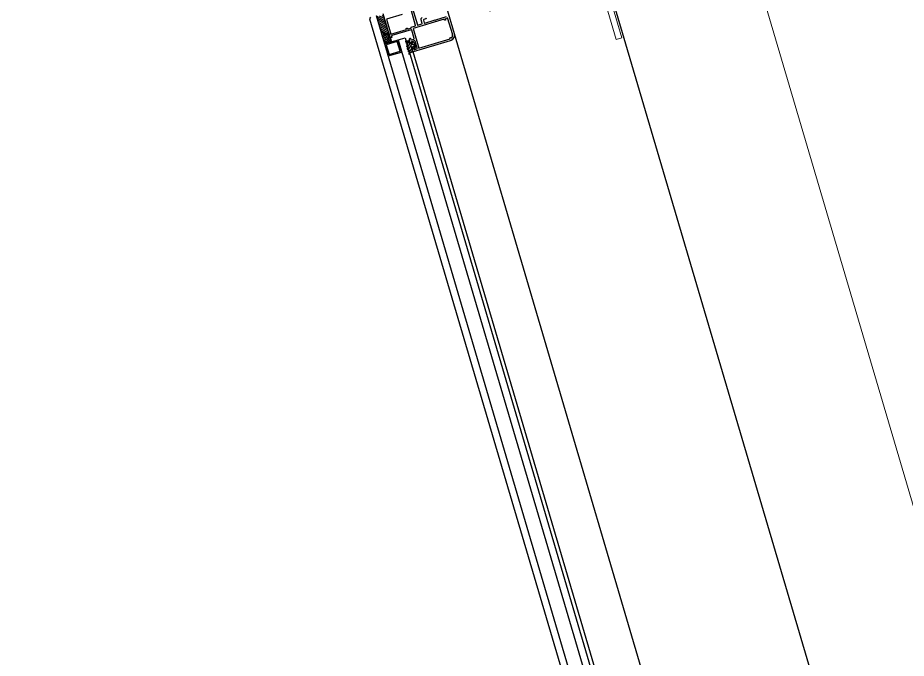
# Model space of a CAD drawing. Header units: millimetres. Extents: x 62878 to 70819, y -67946 to -61850.
# Drawn here: x 63554.8 to 63629.3, y -65331.1 to -65277.4 of the extents above; entities that cross this region are included whole.
import ezdxf

# ---------------------------------------------------------------- set-up
doc = ezdxf.new("R2010")
doc.units = ezdxf.units.MM
for name, color, linetype, lineweight in [('Dog_dos_yeni', 63, 'Continuous', 5), ('DOGRAMA', 171, 'Continuous', 0), ('GOR-2', 152, 'Continuous', 20)]:
    doc.layers.add(name, color=color, linetype=linetype, lineweight=lineweight)

msp = doc.modelspace()

# ---------------------------------------------------------------- hatches: boundary and pattern name
at = {"layer": 'DOGRAMA', "lineweight": -2}
h = msp.add_hatch(dxfattribs=at)
h.set_pattern_fill('ANSI31', color=256, scale=0.04, angle=433.50578, style=0)
h.set_pattern_definition([(331.42666, (63561.28662, -65147.41719), (0.06074198, 0.11153211), [])])
h.paths.add_polyline_path([(63585.797, -65278.43, -0.414214), (63585.816, -65278.396), (63585.447, -65277.147, -0.153231), (63584.844, -65277.221), (63585.248, -65278.592)])
h.paths.add_polyline_path([(63585.902, -65278.688), (63585.831, -65278.449, -0.414214), (63585.797, -65278.43), (63585.248, -65278.592), (63585.326, -65278.857)])
h = msp.add_hatch(dxfattribs=at)
h.set_pattern_fill('AR-HBONE', color=256, scale=0.03, angle=433.50578, style=0)
h.set_pattern_definition([(61.42666, (63621.64416, -65273.25873), (0.16277867, 0.04799068), [0.36, -0.12]), (331.42666, (63621.70155, -65273.15334), (0.16277867, 0.04799068), [0.36, -0.12])])
h.paths.add_polyline_path([(63586.05, -65279.19), (63586.12, -65279.43), (63585.545, -65279.599), (63585.326, -65278.857), (63585.902, -65278.688)])
h = msp.add_hatch(dxfattribs=at)
h.set_pattern_fill('ANSI31', color=256, scale=0.05, angle=433.50578, style=0)
h.set_pattern_definition([(61.42666, (63629.2217, -65377.84489), (0.13941514, -0.07592747), [])])
edge = h.paths.add_edge_path(flags=16)
edge.add_arc((63587.632, -65279.818), 0.4, 4.8897, 27.96362)
edge.add_line((63587.985, -65279.63), (63587.744, -65279.702))
edge.add_line((63587.744, -65279.702), (63587.789, -65279.855))
edge.add_line((63587.789, -65279.855), (63588.03, -65279.784))
edge = h.paths.add_edge_path()
edge.add_arc((63587.632, -65279.818), 0.5, 339.55676, 413.29656)
edge.add_line((63587.931, -65279.417), (63587.835, -65279.445))
edge.add_line((63587.835, -65279.445), (63587.869, -65279.561))
edge.add_line((63587.869, -65279.561), (63587.811, -65279.578))
edge.add_arc((63587.783, -65279.482), 0.1, 196.42666, 286.42666, ccw=False)
edge.add_line((63587.687, -65279.51), (63587.625, -65279.299))
edge.add_line((63587.625, -65279.299), (63587.452, -65279.35))
edge.add_line((63587.452, -65279.35), (63587.463, -65279.388))
edge.add_arc((63587.526, -65279.369), 0.065, 196.42666, 264.83599)
edge.add_arc((63587.517, -65279.467), 0.0327, -109.00362, 84.83599, ccw=False)
edge.add_arc((63587.599, -65279.321), 0.199, 192.07697, 242.34288, ccw=False)
edge.add_arc((63587.356, -65279.378), 0.05, 17.94126, 195.4545)
edge.add_arc((63587.62, -65279.305), 0.323, 195.48601, 234.81232)
edge.add_arc((63587.422, -65279.586), 0.02, -13.57334, 54.81232, ccw=False)
edge.add_line((63587.441, -65279.59), (63587.39, -65279.804))
edge.add_arc((63587.404, -65279.808), 0.015, 166.42666, 326.42666)
edge.add_line((63587.417, -65279.816), (63587.485, -65279.713))
edge.add_arc((63587.501, -65279.725), 0.02, -13.57334, 146.42666, ccw=False)
edge.add_line((63587.521, -65279.729), (63587.452, -65280.015))
edge.add_arc((63587.466, -65280.019), 0.015, 166.42666, 326.42666)
edge.add_line((63587.479, -65280.027), (63587.547, -65279.925))
edge.add_arc((63587.564, -65279.936), 0.02, -13.57334, 146.42666, ccw=False)
edge.add_line((63587.583, -65279.94), (63587.514, -65280.226))
edge.add_arc((63587.529, -65280.23), 0.015, 166.42666, 326.42666)
edge.add_line((63587.541, -65280.238), (63587.609, -65280.136))
edge.add_arc((63587.626, -65280.147), 0.02, -13.57334, 146.42666, ccw=False)
edge.add_line((63587.645, -65280.151), (63587.576, -65280.437))
edge.add_arc((63587.591, -65280.441), 0.015, 166.42666, 326.42666)
edge.add_line((63587.603, -65280.449), (63587.667, -65280.353))
edge.add_arc((63587.75, -65280.409), 0.1, 106.42666, 146.42666, ccw=False)
edge.add_line((63587.722, -65280.313), (63587.908, -65280.258))
edge.add_line((63587.908, -65280.258), (63587.845, -65280.047))
edge.add_arc((63587.941, -65280.019), 0.1, 106.42666, 196.42666, ccw=False)
edge.add_line((63587.913, -65279.923), (63587.971, -65279.906))
edge.add_line((63587.971, -65279.906), (63588.004, -65280.021))
edge.add_line((63588.004, -65280.021), (63588.1, -65279.993))

# ---------------------------------------------------------------- linework, layer by layer
msp.add_lwpolyline([(68896.021, -63031.435), (69030.259, -63071.184), (69185.279, -62547.653), (68892.999, -62461.107, 1.044368), (68063.198, -62298.73, 0.204375), (63106.96, -62494.783, 0.353953), (62932.94, -62997.825), (63753.185, -65779.598), (64154.954, -67142.153), (65336.723, -66792.622), (65336.7, -66829.112), (65270.535, -66829.071, 0.626789), (65270.199, -67369.071), (65531.845, -67369.234, 0.926242), (66130.088, -67369.606), (66391.733, -67369.769, 0.626743), (66392.069, -66829.769), (66326.147, -66829.728), (66326.17, -66793.238), (67506.156, -67144.128), (68467.025, -63899.086), (68625.204, -63946.037), (68896.024, -63031.423)], format="xyb")
at = {"layer": 'Dog_dos_yeni'}
msp.add_lwpolyline([(63605.447, -65279.07), (63600.64, -65262.763), (63600.16, -65262.905), (63601.645, -65267.941), (63592.533, -65270.627), (63592.674, -65271.107), (63601.786, -65268.42), (63603.342, -65273.696), (63594.23, -65276.382), (63594.371, -65276.862), (63603.483, -65274.175), (63604.968, -65279.211), (63605.447, -65279.07)], close=True, dxfattribs=at)
at = {"layer": 'DOGRAMA', "lineweight": -2}
for p, q in [((63584.364, -65277.362), (63584.296, -65277.486)), ((63584.296, -65277.486), (63610.124, -65365.091)), ((63584.844, -65277.221), (63610.728, -65365.018)), ((63585.902, -65278.688), (63585.326, -65278.857)), ((63585.902, -65278.688), (63585.326, -65278.857)), ((63585.902, -65278.688), (63586.12, -65279.43)), ((63591.373, -65278.715), (63615.402, -65360.22)), ((63585.545, -65279.599), (63586.12, -65279.43)), ((63586.696, -65279.26), (63587.271, -65279.09)), ((63586.696, -65279.26), (63611.178, -65362.3)), ((63587.271, -65279.09), (63611.753, -65362.13)), ((63587.918, -65280.224), (63611.682, -65360.827))]:
    msp.add_line(p, q, dxfattribs=at)
msp.add_lwpolyline([(63106.96, -62494.783, 0.354372), (62933.156, -62998.559), (63684.776, -65547.597)], format="xyb", dxfattribs=at)
at = {"layer": 'DOGRAMA', "lineweight": -2, "ltscale": 0.5}
for points in [[(63590.728, -65276.528), (63591.373, -65278.715, -0.414214), (63591.034, -65279.336), (63587.956, -65280.244, -0.414214), (63587.918, -65280.224), (63587.87, -65280.061, -0.19911), (63587.874, -65280.023), (63587.913, -65279.952, -0.668097), (63587.965, -65279.958), (63588.002, -65280.084), (63588.242, -65280.013, 0.414214), (63588.276, -65279.951), (63588.101, -65279.357, 0.414214), (63588.038, -65279.323), (63587.799, -65279.394), (63587.836, -65279.52, -0.668097), (63587.795, -65279.553), (63587.724, -65279.514, -0.198962), (63587.7, -65279.484), (63587.63, -65279.245, -0.372839), (63587.684, -65279.125, -0.45685), (63587.725, -65279.144), (63587.759, -65279.259), (63587.989, -65279.191, 0.414214), (63588.023, -65279.129), (63587.819, -65278.439, 0.414214), (63587.782, -65278.418), (63586.152, -65278.899, 0.414214), (63586.131, -65278.936), (63586.157, -65279.023, -0.414214), (63586.136, -65279.06), (63586.05, -65279.085, -0.414214), (63586.013, -65279.065), (63585.428, -65277.08, -0.414214)], [(63587.779, -65276.251), (63588.294, -65277.997, 0.414214), (63588.331, -65278.017), (63588.681, -65277.914, 0.414214), (63588.701, -65277.876), (63588.611, -65277.569, -0.414214), (63588.712, -65277.383)], [(63591.159, -65279.099, 0.26214), (63591.238, -65278.755), (63590.862, -65277.479, 0.414214), (63590.8, -65277.445), (63590.647, -65277.49), (63590.661, -65277.538, -0.414214), (63590.627, -65277.601), (63590.608, -65277.606, -0.414214), (63590.571, -65277.586), (63590.551, -65277.519), (63587.932, -65278.291), (63588.421, -65279.95), (63591.04, -65279.178), (63591.02, -65279.111, -0.414214), (63591.041, -65279.074), (63591.06, -65279.068, -0.361813), (63591.118, -65279.093)], [(63589.009, -65277.4), (63589.015, -65277.419), (63589.029, -65277.467, -0.414214), (63589.009, -65277.504), (63588.827, -65277.558, 0.414214), (63588.806, -65277.595), (63588.874, -65277.825, 0.414214), (63588.911, -65277.846), (63589.799, -65277.584), (63589.836, -65277.604), (63589.856, -65277.567), (63590.743, -65277.306, 0.414214)]]:
    msp.add_lwpolyline(points, format="xyb", dxfattribs=at)
at = {"layer": 'DOGRAMA', "linetype": 'ByBlock', "lineweight": -2}
msp.add_lwpolyline([(63587.02, -65277.142), (63585.716, -65277.526), (63586.083, -65278.773), (63587.388, -65278.389), (63587.368, -65278.322, -0.414214), (63587.388, -65278.284), (63587.417, -65278.276, -0.414214), (63587.479, -65278.31), (63587.493, -65278.358), (63587.752, -65278.281, 0.414214), (63587.773, -65278.244), (63587.764, -65278.215, -0.414214), (63587.784, -65278.178), (63588.13, -65278.076, 0.414214), (63588.15, -65278.039), (63587.791, -65276.821, 0.414214)], format="xyb", dxfattribs=at)
at = {"layer": 'DOGRAMA', "lineweight": -2}
for points in [[(63585.564, -65279.594), (63585.861, -65280.601), (63586.974, -65280.273), (63586.677, -65279.266)], [(63585.688, -65279.661), (63585.929, -65280.477), (63586.849, -65280.205), (63586.609, -65279.39)]]:
    msp.add_lwpolyline(points, close=True, dxfattribs=at)
for points in [[(63588.1, -65279.993, 0.333333), (63587.931, -65279.417), (63587.835, -65279.445), (63587.869, -65279.561), (63587.811, -65279.578, -0.414214), (63587.687, -65279.51), (63587.625, -65279.299), (63587.452, -65279.35), (63587.463, -65279.388, 0.307685), (63587.52, -65279.434, -1.128702), (63587.506, -65279.497, -0.222912), (63587.404, -65279.363, 0.978531), (63587.308, -65279.391, 0.173298), (63587.433, -65279.569, -0.307572), (63587.441, -65279.59), (63587.39, -65279.804, 0.8391), (63587.417, -65279.816), (63587.485, -65279.713, -0.8391), (63587.521, -65279.729), (63587.452, -65280.015, 0.8391), (63587.479, -65280.027), (63587.547, -65279.925, -0.8391), (63587.583, -65279.94), (63587.514, -65280.226, 0.8391), (63587.541, -65280.238), (63587.609, -65280.136, -0.8391), (63587.645, -65280.151), (63587.576, -65280.437, 0.8391), (63587.603, -65280.449), (63587.667, -65280.353, -0.176327), (63587.722, -65280.313), (63587.908, -65280.258), (63587.845, -65280.047, -0.414214), (63587.913, -65279.923), (63587.971, -65279.906), (63588.004, -65280.021)], [(63588.03, -65279.784, 0.101021), (63587.985, -65279.63), (63587.744, -65279.702), (63587.789, -65279.855)], [(63588.03, -65279.784, 0.101021), (63587.985, -65279.63), (63587.744, -65279.702), (63587.789, -65279.855)]]:
    msp.add_lwpolyline(points, format="xyb", close=True, dxfattribs=at)
at = {"layer": 'GOR-2'}
msp.add_line((63483.578, -64822.218), (63666.943, -65444.082), dxfattribs=at)

doc.saveas('drawing.dxf')
